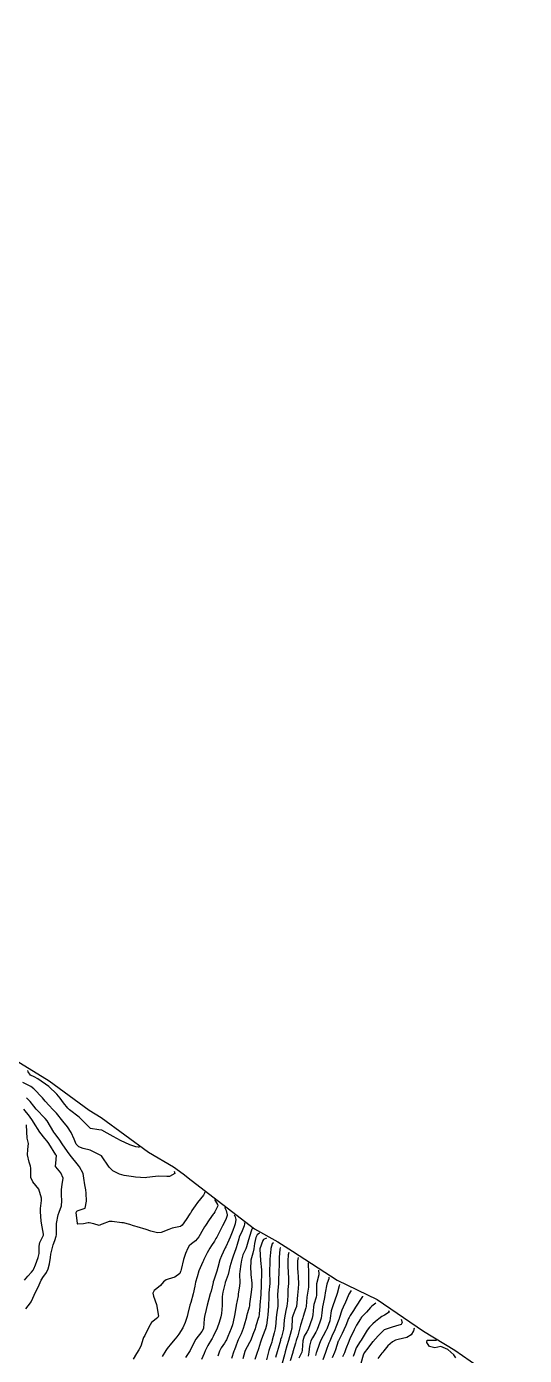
# Model space of a CAD drawing. Header units: metres. Extents: x 318500 to 325275, y 7408834 to 7428799.
# Drawn here: x 323079 to 323166.3, y 7421558.9 to 7421792.1 of the extents above; entities that cross this region are included whole.
import ezdxf

# ---------------------------------------------------------------- set-up
doc = ezdxf.new("R2010")
doc.units = ezdxf.units.M
doc.header["$MEASUREMENT"] = 0
for name, color, linetype in [('Area', 45, 'Continuous'), ('Curvas de Nivel 1m', 11, 'Continuous'), ('Curvas de Nivel 5m', 15, 'Continuous'), ('Vias Primárias', 230, 'Continuous')]:
    doc.layers.add(name, color=color, linetype=linetype)

msp = doc.modelspace()

# ---------------------------------------------------------------- linework, layer by layer
at = {"layer": 'Area'}
msp.add_lwpolyline([(323065.96, 7421617.47), (323082.92, 7421607.06), (323089.97, 7421601.94), (323092.05, 7421600.62), (323100.37, 7421594.55), (323104.77, 7421592), (323106.45, 7421590.76), (323107.82, 7421589.66), (323118.93, 7421581.1), (323123.06, 7421578.82), (323125.63, 7421577.16), (323133.49, 7421572.1), (323140.48, 7421568.68), (323148.63, 7421563.13), (323154.1, 7421559.8), (323162.17, 7421554.15)], dxfattribs=at)
at = {"layer": 'Curvas de Nivel 1m', "flags": 128}
for points, elevation in [([(323098.76, 7421595.42), (323098.52, 7421595.45), (323098.13, 7421595.51), (323097.08, 7421595.86), (323095.42, 7421596.61), (323094.15, 7421597.28), (323093.12, 7421597.91), (323092.17, 7421598.39), (323091.65, 7421598.44), (323090.17, 7421598.72), (323088.91, 7421599.97), (323088.2, 7421600.68), (323086.52, 7421602), (323086.22, 7421602.27), (323085.45, 7421603.23), (323084.83, 7421604.02), (323084.25, 7421604.71), (323082.86, 7421606.05), (323080.92, 7421607.44), (323080.3, 7421607.77), (323079.68, 7421608.09), (323079.24, 7421608.63), (323079.16, 7421608.86)], 791), ([(323110.2, 7421587.55), (323110.24, 7421587.47), (323110.02, 7421586.99), (323108.98, 7421585.7), (323108.55, 7421585.15), (323107.99, 7421584.28), (323107.77, 7421583.92), (323107.64, 7421583.72), (323106.98, 7421582.7), (323106.26, 7421581.74), (323105.95, 7421581.52), (323104.51, 7421581.19), (323103.94, 7421581), (323102.59, 7421580.44), (323101.94, 7421580.37), (323100.79, 7421580.66), (323099.94, 7421580.95), (323098.37, 7421581.42), (323097.95, 7421581.53), (323097.73, 7421581.62), (323097.11, 7421581.85), (323095.95, 7421582.12), (323095.67, 7421582.16), (323093.96, 7421582.39), (323093.48, 7421582.38), (323092.23, 7421581.92), (323092.03, 7421581.84), (323091.95, 7421581.8), (323091.7, 7421581.68), (323090.76, 7421581.94), (323089.95, 7421582.14), (323089.78, 7421582.12), (323088.95, 7421581.97), (323087.95, 7421581.9), (323087.91, 7421581.98), (323087.9, 7421582.03), (323087.69, 7421583.98), (323087.76, 7421584.21), (323087.99, 7421584.33), (323089.23, 7421584.73), (323089.5, 7421585.96), (323089.41, 7421587.35), (323089.35, 7421587.96), (323089.21, 7421588.79), (323089.04, 7421589.97), (323088.88, 7421590.78), (323088.25, 7421591.98), (323088.08, 7421592.18), (323086.59, 7421594), (323086.12, 7421594.64), (323085.22, 7421596.01), (323084.8, 7421596.67), (323084.16, 7421597.53), (323083.93, 7421597.8), (323083.76, 7421598.04), (323083.16, 7421599.06), (323082.55, 7421600.05), (323082.2, 7421600.47), (323080.66, 7421602.08), (323080.23, 7421602.6), (323079.57, 7421603.43), (323078.96, 7421604.1)], 789), ([(323078.83, 7421567.02), (323079.68, 7421568.08), (323079.77, 7421568.28), (323080.58, 7421570.07), (323081.01, 7421570.86), (323081.53, 7421572.05), (323081.62, 7421572.26), (323081.83, 7421572.55), (323082.48, 7421573.4), (323082.73, 7421574.04), (323082.97, 7421574.93), (323083.17, 7421576.04), (323083.25, 7421576.67), (323083.57, 7421578.03), (323083.65, 7421578.29), (323083.92, 7421579.04), (323084.16, 7421579.79), (323084.2, 7421580.03), (323084.21, 7421580.3), (323084.21, 7421582.03), (323084.48, 7421583.52), (323084.66, 7421584.02), (323085.09, 7421585.1), (323085.18, 7421586.01), (323085.08, 7421587.08), (323085.08, 7421588.01), (323085.21, 7421588.85), (323085.4, 7421590.01), (323084.96, 7421590.91), (323084.08, 7421591.95), (323084.05, 7421592), (323084.04, 7421592.03), (323084.04, 7421592.07), (323084.09, 7421592.61), (323084.19, 7421593.95), (323084.15, 7421594.03), (323084.11, 7421594.1), (323082.87, 7421596.05), (323082.56, 7421596.47), (323082.15, 7421596.93), (323081.27, 7421598.07), (323080.19, 7421599.84), (323080.03, 7421600.08), (323079.45, 7421600.84), (323078.48, 7421602.11)], 788), ([(323078.61, 7421572.1), (323079.16, 7421572.76), (323079.84, 7421573.47), (323080.1, 7421573.82), (323080.24, 7421574.07), (323080.54, 7421574.75), (323081.02, 7421576.06), (323081.16, 7421576.78), (323081.19, 7421578.07), (323081.29, 7421578.69), (323081.93, 7421580), (323081.95, 7421580.04), (323081.95, 7421580.06), (323081.95, 7421580.08), (323081.93, 7421580.17), (323081.56, 7421582.06), (323081.51, 7421582.51), (323081.41, 7421584.07), (323081.42, 7421584.63), (323081.6, 7421586.06), (323081.61, 7421586.46), (323081.12, 7421588.07), (323080.05, 7421589.32), (323079.71, 7421590.09), (323079.72, 7421591.73), (323079.68, 7421592.09), (323079.4, 7421592.78), (323079.12, 7421594.09), (323079.2, 7421595.01), (323079.31, 7421596.09), (323079.04, 7421596.99), (323078.99, 7421598.1), (323078.94, 7421599.34)], 787), ([(323111.94, 7421586.21), (323112.45, 7421585.36), (323112.5, 7421585.15), (323111.99, 7421584.06), (323111.83, 7421583.81), (323111.72, 7421583.66), (323110.99, 7421582.64), (323110.34, 7421581.68), (323110.19, 7421581.44), (323109.94, 7421581.01), (323109.18, 7421579.69), (323108.62, 7421579), (323107.91, 7421578.45), (323107.5, 7421578.12), (323107.27, 7421577.72), (323106.87, 7421576.74), (323106.48, 7421575.73), (323106.07, 7421573.95), (323106.02, 7421573.74), (323105.99, 7421573.6), (323105.84, 7421573.24), (323104.98, 7421572.6), (323103.83, 7421572.25), (323103.46, 7421572.13), (323103.01, 7421571.77), (323102.44, 7421571.15), (323101.8, 7421570.63), (323101.33, 7421570.26), (323101.14, 7421569.8), (323101.26, 7421569.28), (323101.77, 7421567.79), (323102.13, 7421565.78), (323102.02, 7421565.5), (323101.73, 7421565.3), (323100.9, 7421564.62), (323100.42, 7421563.81), (323099.7, 7421562.35), (323099.51, 7421562), (323099.45, 7421561.82), (323099.02, 7421560.47), (323098.68, 7421559.83), (323098.26, 7421559.22), (323097.64, 7421558.19)], 788), ([(323113.67, 7421584.88), (323113.97, 7421584.31), (323114.19, 7421583.52), (323114.18, 7421583.42), (323113.97, 7421582.9), (323113.55, 7421582.05), (323113.34, 7421581.64), (323112.76, 7421580.47), (323112.35, 7421579.65), (323112.2, 7421579.38), (323111.92, 7421578.92), (323111.41, 7421578.16), (323111.1, 7421577.67), (323110.68, 7421576.88), (323110.08, 7421575.68), (323110.01, 7421575.54), (323109.87, 7421575.27), (323109.17, 7421573.69), (323108.87, 7421572.66), (323108.63, 7421571.7), (323108.48, 7421571.03), (323108.22, 7421569.7), (323107.77, 7421568.13), (323107.64, 7421567.71), (323107.26, 7421566.21), (323107.12, 7421565.72), (323106.78, 7421564.67), (323106.36, 7421563.73), (323105.7, 7421562.61), (323105.33, 7421562.11), (323105.03, 7421561.75), (323104.41, 7421561.02), (323103.66, 7421560.09), (323103.52, 7421559.9), (323103.41, 7421559.76), (323102.73, 7421558.68)], 787), ([(323115.4, 7421583.54), (323115.58, 7421583.21), (323115.68, 7421582.75), (323115.57, 7421581.99), (323115.46, 7421581.61), (323115.15, 7421580.82), (323114.66, 7421579.62), (323114.45, 7421579.1), (323113.9, 7421577.91), (323113.81, 7421577.73), (323113.75, 7421577.63), (323113.16, 7421576.36), (323112.9, 7421575.64), (323112.52, 7421574.31), (323112.32, 7421573.65), (323112.21, 7421573.29), (323111.83, 7421572.1), (323111.71, 7421571.77), (323111.68, 7421571.66), (323111.33, 7421570.13), (323111.2, 7421569.67), (323110.88, 7421568.57), (323110.66, 7421567.67), (323110.49, 7421566.94), (323110.2, 7421565.68), (323110.14, 7421565.27), (323110.02, 7421563.68), (323109.94, 7421563.45), (323109.7, 7421563.07), (323108.68, 7421561.7), (323108.3, 7421561.08), (323107.66, 7421559.71), (323106.86, 7421558.5)], 786), ([(323118.6, 7421581.14), (323118.48, 7421581.03), (323118.02, 7421579.58), (323118, 7421579.51), (323117.92, 7421579.17), (323117.58, 7421577.91), (323117.44, 7421577.58), (323116.93, 7421576.55), (323116.67, 7421575.59), (323116.57, 7421574.88), (323116.36, 7421573.59), (323116.33, 7421573.11), (323116.36, 7421571.59), (323116.32, 7421571.09), (323116.12, 7421569.6), (323116.08, 7421569.31), (323115.77, 7421567.71), (323115.75, 7421567.6), (323115.45, 7421565.9), (323115.39, 7421565.61), (323115.07, 7421564.26), (323114.86, 7421563.61), (323114.28, 7421562.21), (323114.03, 7421561.62), (323113.92, 7421561.4), (323113.68, 7421560.99), (323113.13, 7421560.17), (323112.84, 7421559.64), (323112.54, 7421558.76)], 784), ([(323119.82, 7421580.3), (323119.43, 7421580.06), (323119.19, 7421579.56), (323118.96, 7421578.52), (323118.82, 7421577.57), (323118.65, 7421576.8), (323118.29, 7421575.57), (323118.26, 7421573.98), (323118.31, 7421573.57), (323118.34, 7421573.07), (323118.48, 7421571.57), (323118.48, 7421570.9), (323118.31, 7421569.57), (323118.11, 7421567.91), (323118.07, 7421567.58), (323118.02, 7421567.32), (323117.75, 7421566.32), (323117.58, 7421565.74), (323117.54, 7421565.58), (323117.13, 7421564.17), (323116.96, 7421563.59), (323116.62, 7421562.67), (323116.08, 7421561.6), (323115.96, 7421561.33), (323115.67, 7421560.52), (323115.43, 7421559.84), (323115.34, 7421559.6), (323114.91, 7421558.34)], 783), ([(323121.05, 7421579.46), (323120.54, 7421579.23), (323120.4, 7421579.06), (323119.92, 7421577.55), (323119.92, 7421577.53), (323120, 7421575.55), (323120.18, 7421573.87), (323120.2, 7421573.54), (323120.2, 7421573.19), (323120.13, 7421571.55), (323120.12, 7421571.24), (323120.07, 7421569.55), (323119.89, 7421567.66), (323119.88, 7421567.55), (323119.87, 7421567.45), (323119.75, 7421566.18), (323119.69, 7421565.6), (323119.68, 7421565.55), (323119.22, 7421564.05), (323119.06, 7421563.56), (323118.69, 7421562.56), (323118.29, 7421561.57), (323118.11, 7421561.15), (323117.67, 7421560.35), (323117.39, 7421559.86), (323117.29, 7421559.58), (323116.94, 7421558.28)], 782), ([(323122.27, 7421578.62), (323122.05, 7421578.46), (323121.81, 7421577.61), (323121.8, 7421577.52), (323121.63, 7421575.77), (323121.63, 7421575.52), (323121.63, 7421575.29), (323121.61, 7421573.52), (323121.65, 7421571.69), (323121.65, 7421571.52), (323121.48, 7421569.84), (323121.46, 7421569.53), (323121.45, 7421569.18), (323121.42, 7421567.53), (323121.3, 7421565.97), (323121.25, 7421565.53), (323121.06, 7421564.19), (323120.88, 7421563.53), (323120.37, 7421562.21), (323120.12, 7421561.54), (323120.01, 7421561.22), (323119.67, 7421560.04), (323119.55, 7421559.66), (323119.51, 7421559.55), (323119.03, 7421558.17)], 781), ([(323125, 7421576.93), (323124.87, 7421576.5), (323124.8, 7421575.49), (323124.82, 7421574.45), (323124.89, 7421573.48), (323124.94, 7421572.38), (323124.91, 7421571.48), (323124.82, 7421570.46), (323124.78, 7421569.49), (323124.77, 7421568.47), (323124.65, 7421567.49), (323124.48, 7421566.77), (323124.21, 7421565.49), (323124.17, 7421565.05), (323124.06, 7421563.49), (323123.7, 7421562.07), (323123.54, 7421561.65), (323123.5, 7421561.5), (323123.11, 7421560.06), (323122.95, 7421559.51), (323122.67, 7421558.48)], 779), ([(323126.65, 7421576.07), (323126.48, 7421575.46), (323126.5, 7421574.1), (323126.56, 7421573.46), (323126.62, 7421572.68), (323126.68, 7421571.46), (323126.64, 7421570.62), (323126.53, 7421569.46), (323126.39, 7421568.08), (323126.3, 7421567.46), (323126.18, 7421567.05), (323125.75, 7421566.02), (323125.6, 7421565.62), (323125.57, 7421565.47), (323125.5, 7421563.68), (323125.48, 7421563.47), (323125.41, 7421563.17), (323124.91, 7421561.48), (323124.63, 7421560.53), (323124.35, 7421559.49), (323124.2, 7421558.95), (323123.79, 7421557.5)], 778), ([(323128.35, 7421575.11), (323128.38, 7421574.92), (323128.45, 7421573.43), (323128.43, 7421572.84), (323128.42, 7421571.43), (323128.41, 7421570.84), (323128.2, 7421569.44), (323128.15, 7421569.07), (323128, 7421567.44), (323127.97, 7421567.24), (323127.76, 7421566.45), (323127.51, 7421565.68), (323127.42, 7421565.44), (323127.02, 7421564.15), (323126.87, 7421563.45), (323126.55, 7421562.31), (323126.28, 7421561.46), (323126.16, 7421560.99), (323125.69, 7421559.47), (323125.68, 7421559.45), (323125.66, 7421559.38), (323125.2, 7421557.92)], 777), ([(323130.19, 7421573.85), (323130.27, 7421573.2), (323130.24, 7421573.02), (323129.82, 7421571.42), (323129.84, 7421569.42), (323129.79, 7421569.1), (323129.39, 7421567.81), (323129.32, 7421567.42), (323129.19, 7421565.98), (323129.07, 7421565.43), (323128.73, 7421564.42), (323128.38, 7421563.43), (323128.16, 7421562.98), (323127.7, 7421562.25), (323127.43, 7421561.44), (323127.33, 7421559.78), (323127.26, 7421559.45), (323126.73, 7421558.37)], 776), ([(323133.88, 7421571.33), (323133.87, 7421571.31), (323133.82, 7421571.1), (323133.45, 7421569.71), (323133.35, 7421569.37), (323133.13, 7421568.72), (323132.62, 7421567.38), (323132.44, 7421566.7), (323132.26, 7421565.38), (323132.16, 7421564.96), (323131.71, 7421563.67), (323131.64, 7421563.46), (323131.61, 7421563.39), (323131.49, 7421563.18), (323130.56, 7421561.41), (323130.3, 7421560.8), (323129.82, 7421559.42), (323129.78, 7421559.3), (323129.65, 7421558.84)], 774), ([(323135.9, 7421570.29), (323135.53, 7421569.6), (323135.42, 7421569.34), (323134.94, 7421568.19), (323134.54, 7421567.35), (323134.3, 7421566.82), (323133.81, 7421565.36), (323133.79, 7421565.31), (323133.74, 7421565.18), (323133.25, 7421563.83), (323133.07, 7421563.37), (323132.55, 7421562.23), (323132.17, 7421561.38), (323132.03, 7421561.03), (323131.67, 7421560.08), (323131.48, 7421559.58), (323131.4, 7421559.39), (323130.94, 7421558.1)], 773), ([(323137.93, 7421569.24), (323137.89, 7421569.2), (323137.79, 7421569.06), (323136.7, 7421567.33), (323136.33, 7421566.76), (323135.75, 7421565.86), (323135.56, 7421565.52), (323135.48, 7421565.34), (323134.96, 7421564.11), (323134.65, 7421563.35), (323134.36, 7421562.69), (323133.69, 7421561.44), (323133.65, 7421561.36), (323133.17, 7421559.86), (323132.98, 7421559.37), (323132.58, 7421558.44)], 772), ([(323140.23, 7421568.05), (323139.55, 7421567.51), (323139.33, 7421567.29), (323138.6, 7421566.46), (323137.74, 7421565.57), (323137.63, 7421565.43), (323137.55, 7421565.31), (323136.87, 7421564.17), (323136.42, 7421563.33), (323135.69, 7421561.77), (323135.56, 7421561.47), (323135.51, 7421561.34), (323135.01, 7421560.01), (323134.75, 7421559.35), (323134.39, 7421558.62)], 771), ([(323144.72, 7421565.24), (323144.89, 7421564.64), (323144.68, 7421564.27), (323143.72, 7421563.99), (323143.11, 7421563.85), (323141.71, 7421563.35), (323141.65, 7421563.32), (323141.59, 7421563.26), (323140.66, 7421562.31), (323139.72, 7421561.28), (323139.71, 7421561.26), (323139.69, 7421561.24), (323138.83, 7421560.14), (323138.21, 7421559.3), (323138.03, 7421558.93), (323137.63, 7421557.47)], 769), ([(323146.94, 7421563.71), (323146.96, 7421563.57), (323146.83, 7421563.19), (323146.43, 7421562.47), (323145.7, 7421562), (323144.16, 7421561.69), (323143.69, 7421561.54), (323143.15, 7421561.24), (323142.38, 7421560.55), (323141.67, 7421559.69), (323141.47, 7421559.45), (323141.29, 7421559.26), (323140.59, 7421558.33)], 768), ([(323154.28, 7421558.47), (323153.95, 7421558.95), (323152.88, 7421559.9), (323151.68, 7421560.42), (323150.61, 7421560.2), (323149.68, 7421560.43), (323149.19, 7421561.16), (323149.28, 7421561.57), (323150.88, 7421561.54)], 768)]:
    msp.add_lwpolyline(points, dxfattribs=dict(at, elevation=elevation))
at = {"layer": 'Curvas de Nivel 5m', "flags": 128}
for points, elevation in [([(323104.89, 7421591.21), (323105, 7421590.83), (323104.07, 7421590.29), (323103.59, 7421590.25), (323102.07, 7421590.33), (323101.56, 7421590.3), (323100.06, 7421590.08), (323099.82, 7421590.07), (323098.07, 7421590.17), (323097.7, 7421590.22), (323096.07, 7421590.46), (323095.26, 7421590.69), (323094.08, 7421591.3), (323093.45, 7421591.91), (323092.11, 7421593.92), (323090.12, 7421594.87), (323088.9, 7421595.2), (323088.13, 7421595.48), (323087.68, 7421595.98), (323087.29, 7421596.84), (323086.81, 7421597.99), (323086.17, 7421598.98), (323085.35, 7421600.01), (323084.21, 7421601.38), (323083.58, 7421602.04), (323082.91, 7421602.73), (323082.23, 7421603.52), (323081.78, 7421604.06), (323080.26, 7421605.69), (323079.7, 7421606.09), (323078.28, 7421606.8)], 790), ([(323117.14, 7421582.21), (323117.2, 7421582.1), (323117.22, 7421581.96), (323117.15, 7421581.59), (323116.81, 7421580.72), (323116.29, 7421579.6), (323116.19, 7421579.33), (323115.91, 7421578.35), (323115.74, 7421577.77), (323115.68, 7421577.6), (323115.19, 7421576.3), (323114.96, 7421575.61), (323114.63, 7421574.39), (323114.48, 7421573.62), (323114.36, 7421573.1), (323113.82, 7421571.69), (323113.8, 7421571.65), (323113.8, 7421571.63), (323113.43, 7421570), (323113.36, 7421569.64), (323113.31, 7421569.16), (323113.29, 7421567.64), (323113.17, 7421566.22), (323113.04, 7421565.64), (323112.75, 7421564.62), (323112.42, 7421563.65), (323111.7, 7421562.18), (323111.51, 7421561.84), (323111.41, 7421561.66), (323110.76, 7421560.58), (323110.29, 7421559.67), (323110.11, 7421559.22), (323109.64, 7421558.17)], 785), ([(323123.5, 7421577.78), (323123.44, 7421577.74), (323123.39, 7421577.51), (323123.31, 7421576.07), (323123.28, 7421575.51), (323123.26, 7421574.9), (323123.24, 7421573.51), (323123.18, 7421572.16), (323123.15, 7421571.51), (323123.06, 7421570.25), (323123.02, 7421569.51), (323123.07, 7421568.22), (323123.05, 7421567.51), (323122.87, 7421566.39), (323122.78, 7421565.51), (323122.73, 7421564.51), (323122.57, 7421563.51), (323122.39, 7421562.83), (323122.06, 7421561.52), (323121.98, 7421561.22), (323121.67, 7421560.27), (323121.46, 7421559.72), (323121.4, 7421559.52), (323121.06, 7421558.11)], 780), ([(323132.03, 7421572.59), (323132.02, 7421572.29), (323131.69, 7421571.53), (323131.64, 7421571.39), (323131.35, 7421569.84), (323131.28, 7421569.4), (323131.16, 7421568.77), (323130.89, 7421567.4), (323130.78, 7421566.37), (323130.65, 7421565.41), (323130.45, 7421564.69), (323129.94, 7421563.42), (323129.71, 7421562.93), (323129.16, 7421561.96), (323128.85, 7421561.43), (323128.59, 7421560.52), (323128.51, 7421559.43), (323128.35, 7421558.73)], 775), ([(323142.5, 7421566.76), (323142.56, 7421566.45), (323141.75, 7421565.96), (323141.33, 7421565.68), (323140.79, 7421565.27), (323140.18, 7421564.83), (323139.73, 7421564.44), (323139.16, 7421563.85), (323138.73, 7421563.29), (323137.69, 7421561.56), (323137.52, 7421561.31), (323136.81, 7421560.18), (323136.48, 7421559.33), (323136.29, 7421558.69)], 770)]:
    msp.add_lwpolyline(points, dxfattribs=dict(at, elevation=elevation))
at = {"layer": 'Vias Primárias'}
for points in [[(323715.64, 7420145.55, 0), (323709.04, 7420132.94)], [(323831.09, 7420001.79, 0), (323833.84, 7420008.44, 0.220888)]]:
    msp.add_lwpolyline(points, format="xyb", dxfattribs=at)

doc.saveas('drawing.dxf')
